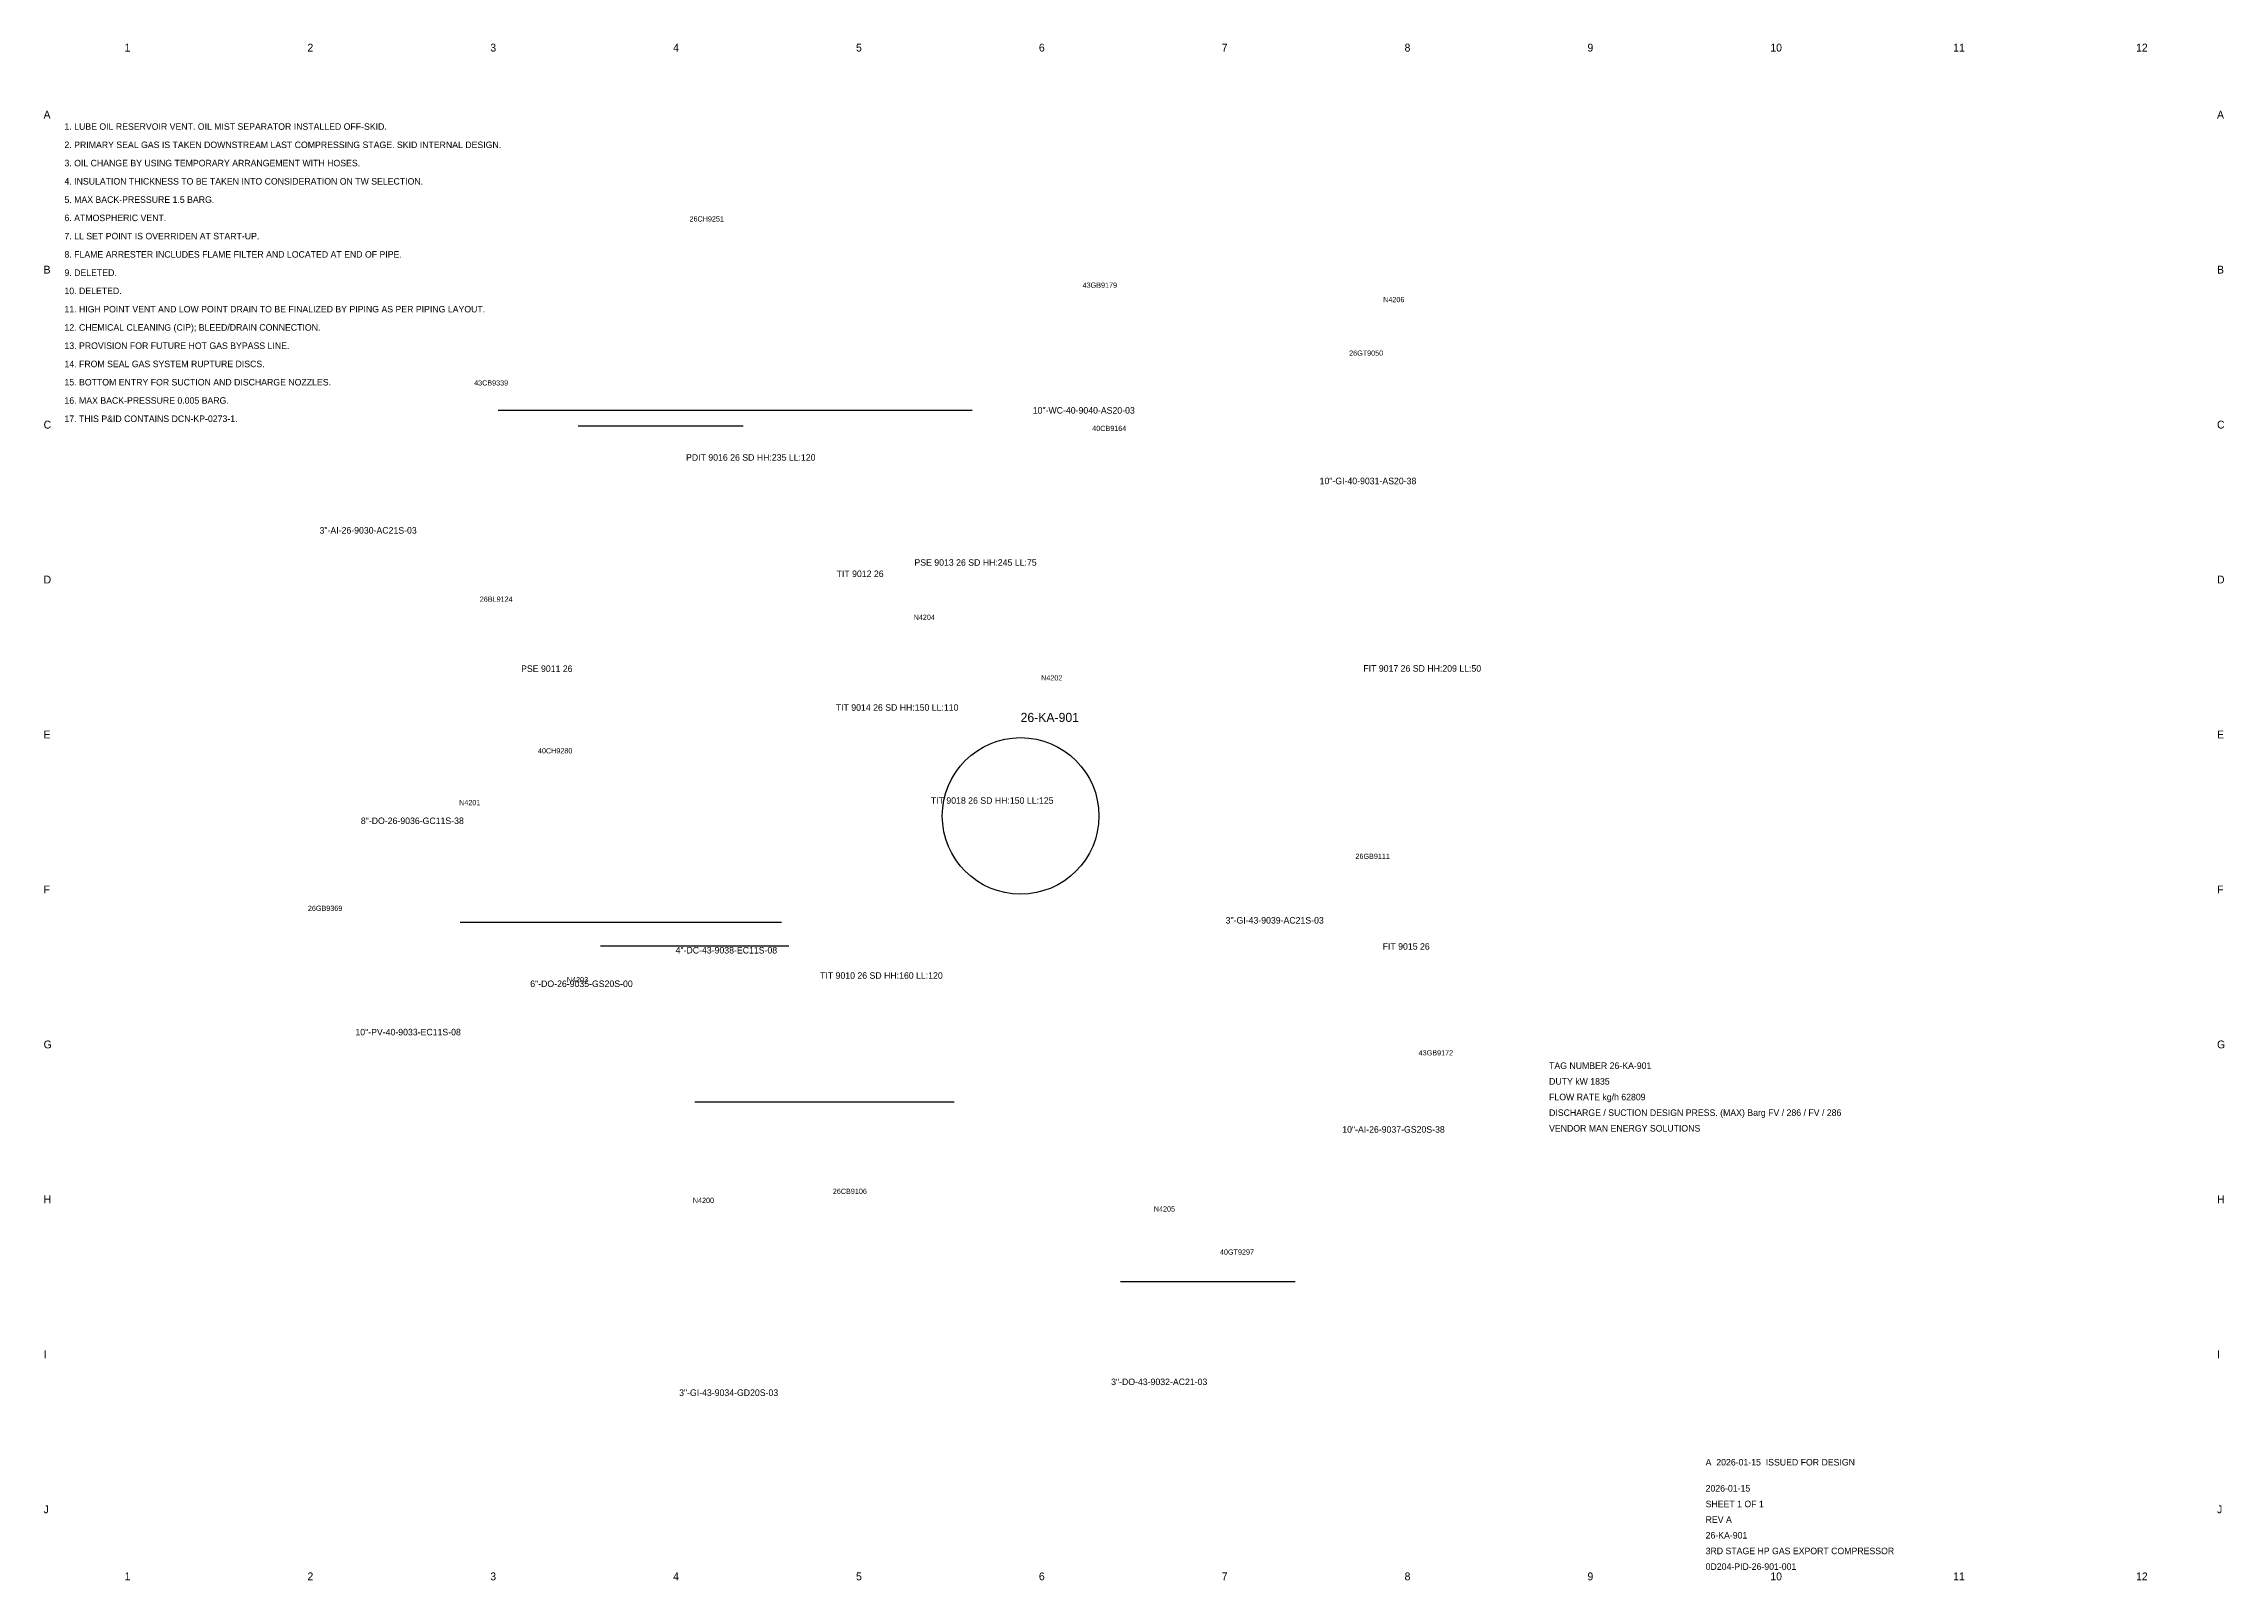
# Model space of a CAD drawing. Header units: metres. Extents: x 4 to 840, y 4 to 593.
import ezdxf

# ---------------------------------------------------------------- set-up
doc = ezdxf.new("R2010")
doc.units = ezdxf.units.M
for name, color, linetype in [('BORDER', 7, 'Continuous'), ('GEOM', 7, 'Continuous'), ('INSTR', 7, 'Continuous'), ('NOTES', 7, 'Continuous'), ('TEXT', 7, 'Continuous'), ('TITLE', 7, 'Continuous')]:
    doc.layers.add(name, color=color, linetype=linetype)

msp = doc.modelspace()

# ---------------------------------------------------------------- linework, layer by layer
at = {"layer": 'GEOM'}
for p, q in [((178.26, 452.49), (359.94, 452.49)), ((208.82, 446.55), (272.06, 446.55)), ((163.65, 256.25), (286.86, 256.25)), ((217.4, 247.22), (289.65, 247.22)), ((253.63, 187.42), (353.04, 187.42)), ((416.78, 118.55), (483.69, 118.55))]:
    msp.add_line(p, q, dxfattribs=at)
msp.add_circle((378.45, 297), 30, dxfattribs=at)

# ---------------------------------------------------------------- texts
at = {"layer": 'BORDER'}
for s, p in [('1', (35.04, 590)), ('2', (105.12, 590)), ('3', (175.21, 590)), ('4', (245.29, 590)), ('5', (315.38, 590)), ('6', (385.46, 590)), ('7', (455.54, 590)), ('8', (525.62, 590)), ('9', (595.71, 590)), ('10', (665.79, 590)), ('11', (735.88, 590)), ('12', (805.96, 590)), ('A', (4, 564.3)), ('A', (837, 564.3)), ('B', (4, 504.9)), ('B', (837, 504.9)), ('C', (4, 445.5)), ('C', (837, 445.5)), ('D', (4, 386.1)), ('D', (837, 386.1)), ('E', (4, 326.7)), ('E', (837, 326.7)), ('F', (4, 267.3)), ('F', (837, 267.3)), ('G', (4, 207.9)), ('G', (837, 207.9)), ('H', (4, 148.5)), ('H', (837, 148.5)), ('I', (4, 89.1)), ('I', (837, 89.1)), ('J', (4, 29.7)), ('J', (837, 29.7)), ('1', (35.04, 4)), ('2', (105.12, 4)), ('3', (175.21, 4)), ('4', (245.29, 4)), ('5', (315.38, 4)), ('6', (385.46, 4)), ('7', (455.54, 4)), ('8', (525.62, 4)), ('9', (595.71, 4)), ('10', (665.79, 4)), ('11', (735.88, 4)), ('12', (805.96, 4))]:
    msp.add_text(s, height=3, dxfattribs=at).set_placement(p)
at = {"layer": 'INSTR'}
for s, p in [('PDIT 9016 26 SD HH:235 LL:120', (250.23, 433.16)), ('PSE 9013 26 SD HH:245 LL:75', (337.76, 392.9)), ('TIT 9012 26', (307.93, 388.57)), ('PSE 9011 26', (187.02, 352.19)), ('FIT 9017 26 SD HH:209 LL:50', (509.81, 352.29)), ('TIT 9014 26 SD HH:150 LL:110', (307.61, 337.31)), ('TIT 9018 26 SD HH:150 LL:125', (344.06, 301.65)), ('FIT 9015 26', (517.22, 245.71)), ('TIT 9010 26 SD HH:160 LL:120', (301.6, 234.57))]:
    msp.add_text(s, height=2.5, dxfattribs=at).set_placement(p)
at = {"layer": 'NOTES'}
for s, p in [('1. LUBE OIL RESERVOIR VENT. OIL MIST SEPARATOR INSTALLED OFF-SKID.', (12, 560)), ('2. PRIMARY SEAL GAS IS TAKEN DOWNSTREAM LAST COMPRESSING STAGE. SKID INTERNAL DESIGN.', (12, 553)), ('3. OIL CHANGE BY USING TEMPORARY ARRANGEMENT WITH HOSES.', (12, 546)), ('4. INSULATION THICKNESS TO BE TAKEN INTO CONSIDERATION ON TW SELECTION.', (12, 539)), ('5. MAX BACK-PRESSURE 1.5 BARG.', (12, 532)), ('6. ATMOSPHERIC VENT.', (12, 525)), ('7. LL SET POINT IS OVERRIDEN AT START-UP.', (12, 518)), ('8. FLAME ARRESTER INCLUDES FLAME FILTER AND LOCATED AT END OF PIPE.', (12, 511)), ('9. DELETED.', (12, 504)), ('10. DELETED.', (12, 497)), ('11. HIGH POINT VENT AND LOW POINT DRAIN TO BE FINALIZED BY PIPING AS PER PIPING LAYOUT.', (12, 490)), ('12. CHEMICAL CLEANING (CIP); BLEED/DRAIN CONNECTION.', (12, 483)), ('13. PROVISION FOR FUTURE HOT GAS BYPASS LINE.', (12, 476)), ('14. FROM SEAL GAS SYSTEM RUPTURE DISCS.', (12, 469)), ('15. BOTTOM ENTRY FOR SUCTION AND DISCHARGE NOZZLES.', (12, 462)), ('16. MAX BACK-PRESSURE 0.005 BARG.', (12, 455)), ('17. THIS P&ID CONTAINS DCN-KP-0273-1.', (12, 448))]:
    msp.add_text(s, height=2.5, dxfattribs=at).set_placement(p)
at = {"layer": 'TEXT'}
for s, height, p in [('26CH9251', 2, (251.55, 524.85)), ('43GB9179', 2, (402.22, 499.45)), ('N4206', 2, (517.42, 493.92)), ('26GT9050', 2, (504.36, 473.4)), ('43CB9339', 2, (169, 461.99)), ('10"-WC-40-9040-AS20-03', 2.5, (383.12, 451.21)), ('40CB9164', 2, (405.9, 444.55)), ('10"-GI-40-9031-AS20-38', 2.5, (493.06, 424.15)), ('3"-AI-26-9030-AC21S-03', 2.5, (109.77, 405.21)), ('26BL9124', 2, (171.17, 379.09)), ('N4204', 2, (337.45, 372.14)), ('N4202', 2, (386.33, 348.92)), ('26-KA-901', 3.5, (378.45, 333)), ('40CH9280', 2, (193.46, 320.96)), ('N4201', 2, (163.27, 301.1)), ('8"-DO-26-9036-GC11S-38', 2.5, (125.6, 293.88)), ('26GB9111', 2, (506.79, 280.52)), ('26GB9369', 2, (105.29, 260.59)), ('3"-GI-43-9039-AC21S-03', 2.5, (457.04, 255.73)), ('4"-DC-43-9038-EC11S-08', 2.5, (246.23, 244.26)), ('N4203', 2, (204.55, 233.22)), ('6"-DO-26-9035-GS20S-00', 2.5, (190.51, 231.41)), ('10"-PV-40-9033-EC11S-08', 2.5, (123.51, 212.88)), ('43GB9172', 2, (531.01, 205.19)), ('TAG NUMBER 26-KA-901', 2.5, (581, 200)), ('DUTY kW 1835', 2.5, (581, 194)), ('FLOW RATE kg/h 62809', 2.5, (581, 188)), ('DISCHARGE / SUCTION DESIGN PRESS. (MAX) Barg FV / 286 / FV / 286', 2.5, (581, 182)), ('10"-AI-26-9037-GS20S-38', 2.5, (501.73, 175.57)), ('VENDOR MAN ENERGY SOLUTIONS', 2.5, (581, 176)), ('N4200', 2, (252.84, 148.64)), ('26CB9106', 2, (306.49, 152.11)), ('N4205', 2, (429.51, 145.34)), ('40GT9297', 2, (454.85, 128.82)), ('3"-GI-43-9034-GD20S-03', 2.5, (247.57, 74.66)), ('3"-DO-43-9032-AC21-03', 2.5, (413.15, 78.82))]:
    msp.add_text(s, height=height, dxfattribs=at).set_placement(p)
at = {"layer": 'TITLE'}
for s, p in [('A  2026-01-15  ISSUED FOR DESIGN', (641, 48)), ('SHEET 1 OF 1', (641, 32)), ('2026-01-15', (641, 38)), ('REV A', (641, 26)), ('26-KA-901', (641, 20)), ('3RD STAGE HP GAS EXPORT COMPRESSOR', (641, 14)), ('0D204-PID-26-901-001', (641, 8))]:
    msp.add_text(s, height=2.5, dxfattribs=at).set_placement(p)

doc.saveas('drawing.dxf')
